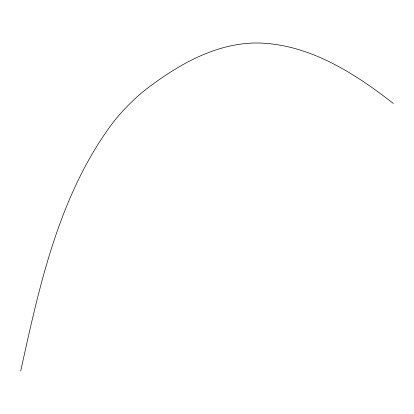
<?xml version="1.0" encoding="UTF-8"?>
<svg xmlns="http://www.w3.org/2000/svg" width="414" height="414" viewBox="0 0 414 414"><rect width="100%" height="100%" fill="white"/><g stroke="black" fill="none" stroke-linecap="round" stroke-linejoin="round"><path stroke-width="0.62" d="M20.7 371.032C39.584 285.075 59.021 194.725 112.784 122.844A190.745 153.604 -70.1 0 1 143.668 91.152C175.991 66.069 213.903 43.465 256.018 42.968C307.85 43.31 353.825 72.579 393.3 103.464"/></g></svg>
